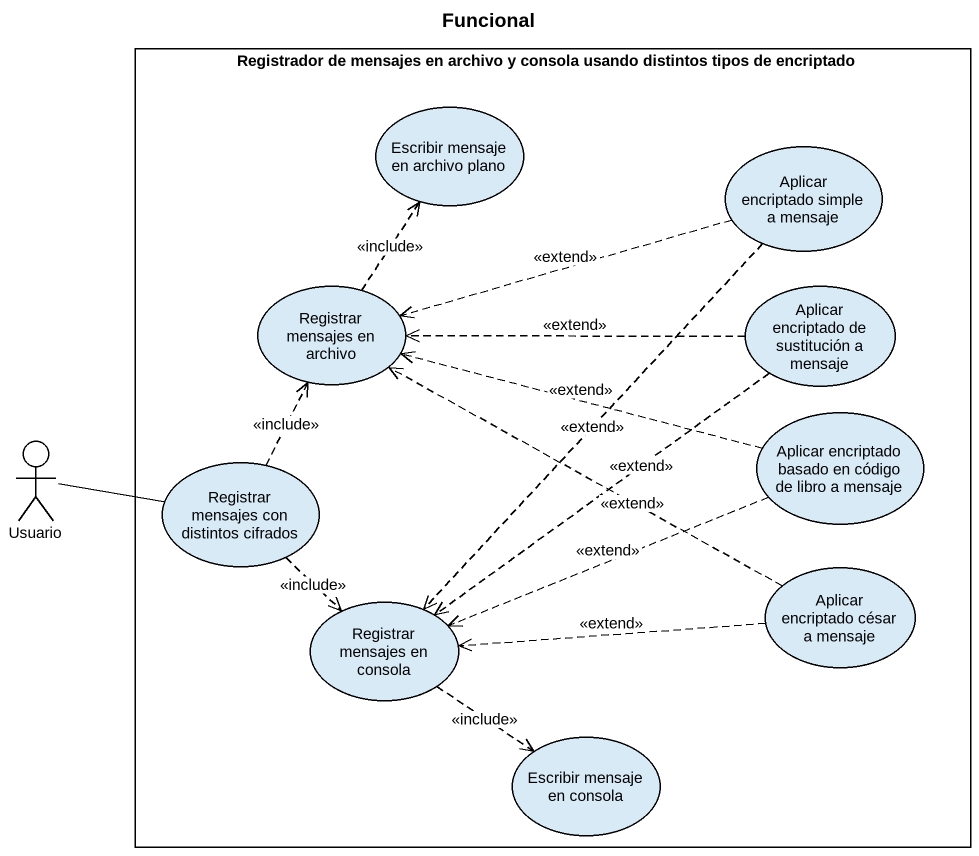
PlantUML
@startuml
title Funcional
rectangle "Registrador de mensajes en archivo y consola usando distintos tipos de encriptado" as Registrador_de_mensajes_en {
  usecase "Escribir mensaje en archivo plano" as Escribir_mensaje_en_archivo
  usecase "Aplicar encriptado simple a mensaje" as Aplicar_encriptado_simple_a
  usecase "Registrar mensajes en archivo" as Registrar_mensajes_en
  usecase "Aplicar encriptado de sustitución a mensaje" as Aplicar_encriptado_de
  usecase "Registrar mensajes con distintos cifrados" as Registrar_mensajes_con
  usecase "Aplicar encriptado basado en código de libro a mensaje" as Aplicar_encriptado_basado
  usecase "Registrar mensajes en consola" as Registrar_mensajes_en_2
  usecase "Aplicar encriptado césar a mensaje" as Aplicar_encriptado_césar_a
  usecase "Escribir mensaje en consola" as Escribir_mensaje_en_consola
}
actor Usuario
Aplicar_encriptado_simple_a .left.> Registrar_mensajes_en : <<extend>>
Aplicar_encriptado_simple_a ..> Registrar_mensajes_en_2 : <<extend>>
Registrar_mensajes_en .up.> Escribir_mensaje_en_archivo : <<include>>
Aplicar_encriptado_de .left.> Registrar_mensajes_en : <<extend>>
Aplicar_encriptado_de ..> Registrar_mensajes_en_2 : <<extend>>
Usuario -right- Registrar_mensajes_con
Registrar_mensajes_con .up.> Registrar_mensajes_en : <<include>>
Registrar_mensajes_con ..> Registrar_mensajes_en_2 : <<include>>
Aplicar_encriptado_basado .left.> Registrar_mensajes_en : <<extend>>
Aplicar_encriptado_basado .left.> Registrar_mensajes_en_2 : <<extend>>
Registrar_mensajes_en_2 ..> Escribir_mensaje_en_consola : <<include>>
Aplicar_encriptado_césar_a .left.> Registrar_mensajes_en : <<extend>>
Aplicar_encriptado_césar_a .left.> Registrar_mensajes_en_2 : <<extend>>
@enduml
